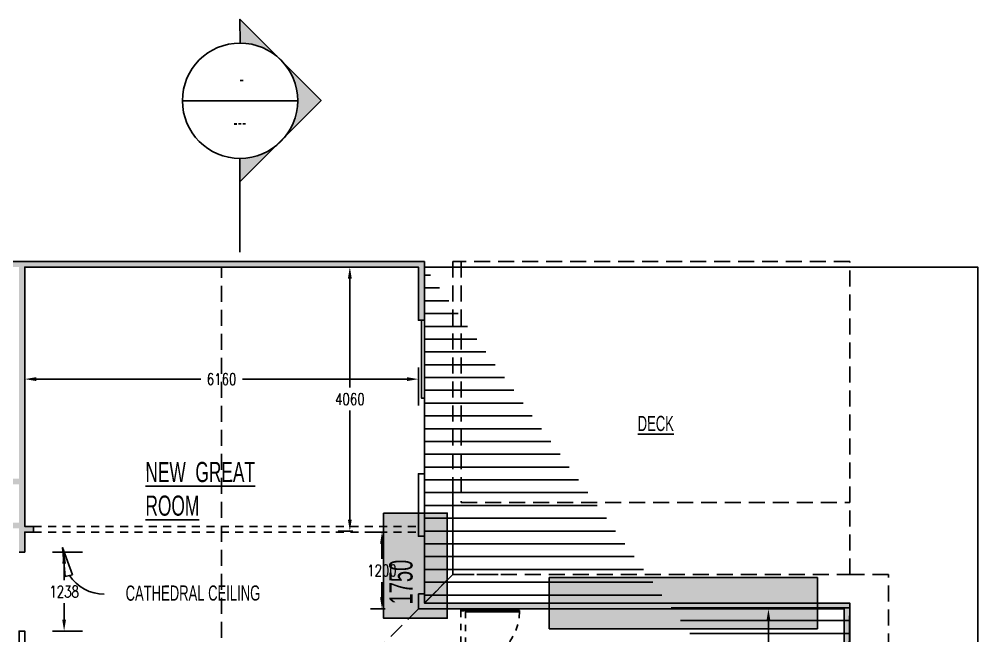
# Model space of a CAD drawing. Header units: inches. Extents: x 26998 to 46838, y -509 to 4343.
# Drawn here: x 38007.83 to 38022.82, y 949.21 to 958.85 of the extents above; entities that cross this region are included whole.
import ezdxf

# ---------------------------------------------------------------- set-up
doc = ezdxf.new("R2010")
doc.units = ezdxf.units.IN
doc.header["$LTSCALE"] = 0.5
doc.header["$MEASUREMENT"] = 0
for name, pattern in [('DASHED', [0.75, 0.5, -0.25]), ('HIDDEN', [0.375, 0.25, -0.125]), ('HIDDEN2', [0.1875, 0.125, -0.0625]), ('HIDDEN4', [0.09375, 0.0625, -0.03125])]:
    doc.linetypes.add(name, pattern=pattern)
doc.layers.get('Defpoints').update_dxf_attribs({"color": 140})
for name, color, linetype in [('A-MUROS', 1, 'Continuous'), ('A-TEXTOS', 2, 'Continuous'), ('NUEVO DIBUJO', 2, 'Continuous'), ('OP-PROY 1', 8, 'HIDDEN4'), ('OP-PROY 2', 1, 'HIDDEN4')]:
    doc.layers.add(name, color=color, linetype=linetype)
doc.styles.get("Standard").update_dxf_attribs({"font": 'romans.shx', "width": 0.75})
doc.dimstyles.get("Standard").update_dxf_attribs({"dimtxt": 0.18, "dimasz": 0.18, "dimexe": 0.18, "dimexo": 0.0625, "dimgap": 0.09, "dimtad": 0, "dimtih": 1, "dimtoh": 1, "dimdec": 4, "dimzin": 0, "dimdsep": 46, "dimtxsty": 'Standard', "dimcen": 0.09, "dimadec": 0, "dimazin": 0, "dimtfac": 1, "dimtdec": 4, "dimtofl": 0, "dimtmove": 0, "dimatfit": 3, "dimfxl": 1, "dimtolj": 1, "dimtzin": 0, "dimarcsym": 0})

# ---------------------------------------------------------------- blocks, each defined once
blk = doc.blocks.new('*D414')
at = {"layer": 'A-TEXTOS', "color": 0, "lineweight": -2, "transparency": 16777216}
for p, q in [((38007.921, 952.808), (38007.921, 953.402)), ((38014.076, 952.808), (38014.076, 953.402)), ((38008.101, 953.222), (38010.674, 953.222)), ((38013.896, 953.222), (38011.323, 953.222))]:
    blk.add_line(p, q, dxfattribs=at)
at = {"layer": 'A-TEXTOS', "color": 0, "transparency": 16777216}
for points in [[(38008.101, 953.252), (38008.101, 953.192), (38007.921, 953.222)], [(38013.896, 953.252), (38013.896, 953.192), (38014.076, 953.222)]]:
    blk.add_solid(points, dxfattribs=at)
at = {"layer": 'Defpoints', "color": 0, "transparency": 16777216}
for p in [(38014.076, 953.222), (38007.921, 952.746), (38014.076, 952.746)]:
    blk.add_point(p, dxfattribs=at)
at = {"layer": 'A-TEXTOS', "color": 0, "transparency": 16777216, "insert": (38010.998, 953.222), "char_height": 0.18, "attachment_point": 5}
blk.add_mtext('\\A1;6160', dxfattribs=at)
blk = doc.blocks.new('*D425')
at = {"layer": 'A-TEXTOS', "color": 0, "lineweight": -2, "transparency": 16777216}
for p, q in [((38013.163, 954.973), (38012.823, 954.973)), ((38013.003, 954.793), (38013.003, 953.089)), ((38013.003, 951.026), (38013.003, 952.729)), ((38013.052, 950.846), (38012.823, 950.846))]:
    blk.add_line(p, q, dxfattribs=at)
at = {"layer": 'A-TEXTOS', "color": 0, "transparency": 16777216}
for points in [[(38012.973, 954.793), (38013.033, 954.793), (38013.003, 954.973)], [(38012.973, 951.026), (38013.033, 951.026), (38013.003, 950.846)]]:
    blk.add_solid(points, dxfattribs=at)
at = {"layer": 'Defpoints', "color": 0, "transparency": 16777216}
for p in [(38013.003, 954.973), (38013.226, 954.973), (38013.114, 950.846)]:
    blk.add_point(p, dxfattribs=at)
at = {"layer": 'A-TEXTOS', "color": 0, "transparency": 16777216, "insert": (38013.003, 952.909), "char_height": 0.18, "attachment_point": 5}
blk.add_mtext('\\A1;4060', dxfattribs=at)
blk = doc.blocks.new('*D386')
at = {"layer": 'A-TEXTOS', "color": 0, "lineweight": -2, "transparency": 16777216}
for p, q in [((38008.823, 950.519), (38008.357, 950.519)), ((38008.537, 950.339), (38008.537, 950.08)), ((38008.537, 949.462), (38008.537, 949.72)), ((38008.823, 949.282), (38008.357, 949.282))]:
    blk.add_line(p, q, dxfattribs=at)
at = {"layer": 'A-TEXTOS', "color": 0, "transparency": 16777216}
for points in [[(38008.507, 950.339), (38008.567, 950.339), (38008.537, 950.519)], [(38008.507, 949.462), (38008.567, 949.462), (38008.537, 949.282)]]:
    blk.add_solid(points, dxfattribs=at)
at = {"layer": 'Defpoints', "color": 0, "transparency": 16777216}
for p in [(38008.537, 950.519), (38008.886, 950.519), (38008.886, 949.282)]:
    blk.add_point(p, dxfattribs=at)
at = {"layer": 'A-TEXTOS', "color": 0, "transparency": 16777216, "insert": (38008.537, 949.9), "char_height": 0.18, "attachment_point": 5}
blk.add_mtext('\\A1;1238', dxfattribs=at)
blk = doc.blocks.new('*D408')
at = {"layer": 'A-TEXTOS', "color": 0, "lineweight": -2, "transparency": 16777216}
for p, q in [((38019.607, 949.63), (38019.726, 949.63)), ((38019.546, 949.45), (38019.546, 946.552)), ((38019.546, 943.295), (38019.546, 946.192)), ((38019.607, 943.115), (38019.726, 943.115))]:
    blk.add_line(p, q, dxfattribs=at)
at = {"layer": 'A-TEXTOS', "color": 0, "transparency": 16777216}
for points in [[(38019.516, 949.45), (38019.576, 949.45), (38019.546, 949.63)], [(38019.516, 943.295), (38019.576, 943.295), (38019.546, 943.115)]]:
    blk.add_solid(points, dxfattribs=at)
at = {"layer": 'Defpoints', "color": 0, "transparency": 16777216}
for p in [(38019.545, 949.63), (38019.546, 949.63), (38019.545, 943.115)]:
    blk.add_point(p, dxfattribs=at)
at = {"layer": 'A-TEXTOS', "color": 0, "transparency": 16777216, "insert": (38019.546, 946.372), "char_height": 0.18, "attachment_point": 5}
blk.add_mtext('\\A1;6520', dxfattribs=at)
blk = doc.blocks.new('*D409')
at = {"layer": 'A-TEXTOS', "color": 0, "lineweight": -2, "transparency": 16777216}
for p, q in [((38013.467, 950.83), (38013.325, 950.83)), ((38013.505, 950.65), (38013.505, 950.41)), ((38013.505, 949.81), (38013.505, 950.05)), ((38013.556, 949.63), (38013.325, 949.63))]:
    blk.add_line(p, q, dxfattribs=at)
at = {"layer": 'A-TEXTOS', "color": 0, "transparency": 16777216}
for points in [[(38013.475, 950.65), (38013.535, 950.65), (38013.505, 950.83)], [(38013.475, 949.81), (38013.535, 949.81), (38013.505, 949.63)]]:
    blk.add_solid(points, dxfattribs=at)
at = {"layer": 'Defpoints', "color": 0, "transparency": 16777216}
for p in [(38013.505, 950.83), (38013.53, 950.83), (38013.619, 949.63)]:
    blk.add_point(p, dxfattribs=at)
at = {"layer": 'A-TEXTOS', "color": 0, "transparency": 16777216, "insert": (38013.505, 950.23), "char_height": 0.18, "attachment_point": 5}
blk.add_mtext('\\A1;1200', dxfattribs=at)
blk = doc.blocks.new('P-0')
for points in [[(-0.014, 1.259), (-0.047, 1.259), (-0.047, 0.1), (-0.014, 0.1)], [(-1.194, 0.01), (-1.188, 0.01), (-1.188, 0.09), (-1.194, 0.09)], [(-1.188, 0.1), (-1.174, 0.1), (-1.174, 0.062), (-1.161, 0.062), (-1.161, 0.016), (-1.161, 0), (-1.188, 0)], [(0, 0.1), (-0.014, 0.1), (-0.014, 0.062), (-0.026, 0.062), (-0.026, 0.016), (-0.026, 0), (0, 0)], [(0, 0.01), (0.006, 0.01), (0.006, 0.09), (0, 0.09)]]:
    blk.add_lwpolyline(points, close=True)
at = {"layer": 'OP-PROY 1', "linetype": 'HIDDEN4'}
blk.add_arc((-0.013, 0.1), 1.16, 91.6414, 179.9839, dxfattribs=at)
at = {"layer": 'OP-PROY 2', "linetype": 'HIDDEN2'}
for p, q in [((-0.047, 0.1), (-1.174, 0.1)), ((-0.026, 0), (-1.161, 0))]:
    blk.add_line(p, q, dxfattribs=at)

msp = doc.modelspace()

# ---------------------------------------------------------------- hatches: boundary and pattern name
at = {"layer": 'A-MUROS'}
h = msp.add_hatch(color=256, dxfattribs=at)
h.dxf.hatch_style = 1
h.paths.add_polyline_path([(38014.170823, 955.0618059), (38014.170823, 954.141713), (38014.0756513, 954.141713), (38014.0756513, 954.972929), (38007.9212652, 954.972929), (38007.9212652, 950.918615), (38008.0609053, 950.918615), (38008.0609053, 950.8295882), (38007.9212652, 950.8295882), (38007.9212652, 950.518744), (38007.8324932, 950.518744), (38007.8324932, 950.8868411), (38007.667479, 950.8868411), (38007.667479, 950.975718), (38007.8324932, 950.975718), (38007.8324932, 951.5783721), (38005.1169376, 951.5783721), (38005.1169376, 950.975718), (38005.0281657, 950.975718), (38005.0281657, 951.6673988), (38007.8324932, 951.6673988), (38007.8324932, 954.972929), (38001.9253437, 954.972929), (38001.9255536, 954.3256116), (38001.8365268, 954.3256116), (38001.8365268, 955.0618059)])
h = msp.add_hatch(color=256, dxfattribs=at)
h.dxf.hatch_style = 1
h.paths.add_polyline_path([(38014.0756513, 949.8652817), (38014.0756513, 949.6304249), (38020.7315248, 949.6304249), (38020.7250801, 948.5201385), (38020.8202517, 948.5201385), (38020.8202517, 949.7193018), (38014.170823, 949.7193018), (38014.170823, 949.8652817)])
at = {"layer": 'NUEVO DIBUJO'}
h = msp.add_hatch(color=3, dxfattribs=at)
h.dxf.hatch_style = 1
h.paths.add_polyline_path([(38011.2840483, 958.8496392), (38011.2903434, 958.4752262, -0.183582479), (38011.8877976, 958.2458189)])
h.paths.add_polyline_path([(38012.5530541, 957.5804842), (38011.9587466, 958.1748615, -0.1844551951), (38012.1880889, 957.5743385, -0.1639079338), (38012.0044622, 957.0292355)])
h.paths.add_polyline_path([(38011.8357576, 956.8597139, -0.1660457928), (38011.2840483, 956.6734508), (38011.2840483, 956.3053327)])
at = {"layer": 'NUEVO DIBUJO', "true_color": 0x636466}
h = msp.add_hatch(dxfattribs=at)
h.set_pattern_fill('_USER', color=251, scale=0.2, pattern_type=0)
h.set_pattern_definition([(0, (37761.7651, 686.6468), (0, 0.2), [])])
edge = h.paths.add_edge_path()
edge.add_line((38014.170823, 954.972929), (38022.8187074, 954.972929))
edge.add_line((38022.8187074, 954.972929), (38022.8187074, 943.0256594))
edge.add_line((38022.8187074, 943.0256594), (38020.7315248, 943.0256594))
edge.add_line((38020.7315248, 943.0256594), (38020.8202517, 949.7193018))
edge.add_line((38020.8202517, 949.7193018), (38020.3126194, 949.7193018))
edge.add_line((38020.3126194, 949.7193018), (38014.170823, 949.7193018))
edge.add_line((38014.170823, 949.7193018), (38014.170823, 954.972929))
edge.add_line((38014.170823, 954.972929), (38022.8187074, 954.972929))
edge.add_line((38022.8187074, 954.972929), (38022.8187074, 943.0256594))
h = msp.add_hatch(color=251, dxfattribs=at)
h.dxf.hatch_style = 1
h.paths.add_polyline_path([(38013.5299503, 951.1278428), (38014.5260307, 951.1278428), (38014.5260307, 949.4847448), (38013.5299503, 949.4847448)])
h = msp.add_hatch(color=251, dxfattribs=at)
h.dxf.hatch_style = 1
h.paths.add_polyline_path([(38016.1186203, 949.3197305), (38020.3126194, 949.3197305), (38020.3126194, 950.1191728), (38016.1186203, 950.1191728)])

# ---------------------------------------------------------------- linework, layer by layer
at = {"color": 3}
for p, q in [((38011.2903431, 958.4752473), (38011.2903431, 958.4752473)), ((38010.3863025, 957.5743385), (38012.1880889, 957.5743385)), ((38011.2840483, 956.6734298), (38011.2840483, 956.3053327)), ((38011.2840483, 956.6734298), (38011.2840483, 956.3053327)), ((38011.2840483, 956.6734298), (38011.2840483, 955.2088104))]:
    msp.add_line(p, q, dxfattribs=at)
at = {"color": 0}
for p, q in [((38014.170823, 951.7433863), (38014.170823, 954.141713)), ((38014.170823, 954.110089), (38014.170823, 954.141713)), ((38014.170823, 954.141713), (38014.170823, 951.7433863)), ((38014.170823, 951.7751602), (38014.170823, 951.7433863))]:
    msp.add_line(p, q, dxfattribs=at)
at = {"color": 2}
msp.add_line((38014.170823, 952.9235153), (38014.170823, 951.7433863), dxfattribs=at)
at = {"color": 3}
msp.add_lwpolyline([(38011.2903431, 958.4752473), (38011.2840483, 958.8496392), (38012.5530541, 957.5804842), (38011.2840483, 956.3053327), (38011.2840483, 956.6795961)], dxfattribs=at)
at = {"color": 2}
msp.add_lwpolyline([(38014.1232371, 954.141713), (38014.170823, 954.141713), (38014.170823, 952.9235153), (38014.1232371, 952.9235153)], close=True, dxfattribs=at)
at = {"color": 3}
msp.add_circle((38011.2871957, 957.5743385), 0.9008932, dxfattribs=at)
at = {"layer": 'A-MUROS', "linetype": 'HIDDEN'}
for p, q in [((38008.0609053, 950.918615), (38014.0756513, 950.918615)), ((38008.0609053, 950.8295882), (38014.0756513, 950.8295882))]:
    msp.add_line(p, q, dxfattribs=at)
at = {"layer": 'A-MUROS'}
for points in [[(38001.8365268, 955.0618059), (38014.170823, 955.0618059)], [(38014.170823, 955.0618059), (38014.170823, 954.141713), (38014.0756513, 954.141713), (38014.0756513, 954.972929), (38007.9212652, 954.972929), (38007.9212652, 950.918615), (38008.0609053, 950.918615), (38008.0609053, 950.8295882), (38007.9212652, 950.8295882), (38007.9212652, 950.518744), (38007.8324932, 950.518744)], [(38014.170823, 954.972929), (38022.8187074, 954.972929), (38022.8187074, 943.0256594), (38020.7315248, 943.0256594), (38020.8202517, 949.7193018), (38020.3126194, 949.7193018), (38014.170823, 949.7193018), (38014.170823, 954.972929), (38022.8187074, 954.972929), (38022.8187074, 943.0256594)], [(38014.0756513, 949.8652817), (38014.0756513, 949.6304249), (38020.7315248, 949.6304249), (38020.7250801, 948.5201385), (38020.8202517, 948.5201385), (38020.8202517, 949.7193018), (38014.170823, 949.7193018), (38014.170823, 949.8652817), (38014.0756513, 949.8652817)], [(38002.9278838, 945.9188788), (38002.8390519, 945.9188788), (38002.8390519, 948.6915974), (38003.3339447, 948.6915974), (38003.3339447, 948.8627565), (38003.4291164, 948.8627565), (38003.4291164, 948.6915974), (38007.8324932, 948.6915974), (38007.8324932, 949.2816619), (38007.9212652, 949.2816619), (38007.9212652, 948.5964257), (38002.9278838, 948.5964257), (38002.9278838, 945.9188788)]]:
    msp.add_lwpolyline(points, dxfattribs=at)
at = {"layer": 'NUEVO DIBUJO', "color": 2, "linetype": 'DASHED'}
for p, q in [((38010.9985332, 946.5533068), (38010.9984583, 954.972929)), ((38014.6150575, 950.1699809), (38010.9985332, 946.5533068)), ((38015.3191781, 950.1699809), (38014.6150575, 950.1699809)), ((38021.4229059, 950.1699809), (38020.8202517, 950.1699809)), ((38021.4229059, 946.3692582), (38021.4229059, 950.1699809))]:
    msp.add_line(p, q, dxfattribs=at)
at = {"layer": 'NUEVO DIBUJO', "color": 254}
for p, q in [((38014.6150575, 950.1699809), (38014.6150575, 951.5657825)), ((38014.170823, 949.7193018), (38014.6150575, 950.1699809))]:
    msp.add_line(p, q, dxfattribs=at)
at = {"layer": 'NUEVO DIBUJO', "color": 0}
for p, q in [((38008.5113297, 950.5885865), (38008.5557531, 950.1382071)), ((38008.5113297, 950.5885865), (38008.5557531, 950.1382071)), ((38008.5557531, 950.1382071), (38008.6699592, 950.1635362)), ((38008.5557531, 950.1382071), (38008.6699592, 950.1635362))]:
    msp.add_line(p, q, dxfattribs=at)
at = {"layer": 'NUEVO DIBUJO', "color": 2}
for points in [[(38014.170823, 954.972929), (38022.8187074, 954.972929), (38022.8187074, 943.0256594), (38020.8202517, 943.0256594)], [(38008.6699592, 950.1635362), (38008.5557531, 950.1382071), (38008.5113297, 950.5885865), (38008.6699592, 950.1635362)]]:
    msp.add_lwpolyline(points, dxfattribs=at)
at = {"layer": 'NUEVO DIBUJO', "color": 2, "linetype": 'DASHED'}
for points in [[(38020.8202517, 955.0618059), (38014.6150575, 955.0618059), (38014.6150575, 950.1699809), (38020.8202517, 950.1699809)], [(38014.7418531, 951.292857), (38020.8202517, 951.292857), (38020.8202517, 955.0618059), (38014.7418531, 955.0618059)], [(38014.7418531, 951.292857), (38020.8202517, 951.292857), (38020.8202517, 955.0618059), (38014.7418531, 955.0618059)]]:
    msp.add_lwpolyline(points, close=True, dxfattribs=at)
at = {"layer": 'NUEVO DIBUJO', "color": 1}
msp.add_lwpolyline([(38014.0756513, 950.8295882), (38014.0756513, 950.7661904), (38014.170823, 950.7661904), (38014.170823, 951.7433863), (38014.0756513, 951.7433863)], close=True, dxfattribs=at)
at = {"layer": 'NUEVO DIBUJO', "color": 1, "lineweight": 30}
for points in [[(38013.5299503, 951.1278428), (38014.5260307, 951.1278428), (38014.5260307, 949.4847448), (38013.5299503, 949.4847448)], [(38016.1186203, 949.3197305), (38020.3126194, 949.3197305), (38020.3126194, 950.1191728), (38016.1186203, 950.1191728)]]:
    msp.add_lwpolyline(points, close=True, dxfattribs=at)
at = {"layer": 'NUEVO DIBUJO', "color": 2}
msp.add_arc((38009.1662131, 950.5125675), 0.6535821, 213.41835299, 269.88067362, dxfattribs=at)

# ---------------------------------------------------------------- block references
at = {"xscale": -0.7315987342206418, "yscale": 0.7315987342206418, "zscale": 0.7315987342206418, "rotation": 270}
msp.add_blockref('P-0', (38014.7355583, 949.617457), dxfattribs=at)

# ---------------------------------------------------------------- texts
at = {"layer": 'NUEVO DIBUJO', "color": 3, "linetype": 'ByBlock', "char_height": 0.237109014, "attachment_point": 1, "rotation": 0.05406191}
for s, insert in [('{\\fArial Narrow|b0|i0|c0|p34;-}', (38011.2770013, 958.034813)), ('{\\fArial Narrow|b0|i0|c0|p34;---}', (38011.1828629, 957.3566395))]:
    msp.add_mtext_dynamic_manual_height_columns(s, width=2.849665571, gutter_width=1.1855451, heights=[0], dxfattribs=dict(at, insert=insert))
at = {"layer": 'NUEVO DIBUJO', "linetype": 'ByBlock', "attachment_point": 1}
for s, width, gutter_width, insert, char_height, rotation in [('\\pxql;{\\fArial Narrow|b0|i0|c0|p34;\\LDECK}', 3.528696202, 1.1855451, (38017.5021592, 952.6475199), 0.237109014, 0.05406191), ('{\\fArial Narrow|b0|i0|c0|p34;\\LNEW  GREAT \\PROOM}', 2.497838432, 1.574475, (38009.8075964, 951.9263429), 0.314894996, 0.05406191), ('{\\fArial Narrow|b0|i0|c0|p34;1750}', 4.394441631, 1.8282176, (38013.618547, 949.6994997), 0.36564351, 90.05406191), ('{\\fArial Narrow|b0|i0|c0|p34;CATHEDRAL CEILING}', 2.849665571, 1.1855451, (38009.4983068, 949.994984), 0.237109014, 0.05406191)]:
    msp.add_mtext_dynamic_manual_height_columns(s, width=width, gutter_width=gutter_width, heights=[0], dxfattribs=dict(at, insert=insert, char_height=char_height, rotation=rotation))

# ---------------------------------------------------------------- dimensions: what is measured, and where the dimension line sits
at = {"layer": 'A-TEXTOS'}
for base, p1, p2, text, picture, middle in [((38013.0032837, 954.972929), (38013.1144172, 950.8460562), (38013.2255508, 954.972929), '4060', '*D425', (38013.0032837, 952.9094926)), ((38013.504771, 950.8295882), (38013.6189021, 949.6304249), (38013.5299503, 950.8295882), '1200', '*D409', (38013.504771, 950.2300066)), ((38008.537395, 950.518744), (38008.8856317, 949.2816619), (38008.8856317, 950.518744), '1238', '*D386', (38008.537395, 949.9002029)), ((38019.5456194, 949.6304249), (38019.5449511, 943.1145363), (38019.5449511, 949.6304249), '6520', '*D408', (38019.5456194, 946.3724806))]:
    dim = msp.add_linear_dim(base=base, p1=p1, p2=p2, angle=90, text=text, dimstyle='Standard', dxfattribs=at)
    dim.commit()
    dim.dimension.update_dxf_attribs({"geometry": picture, "text_midpoint": middle})
dim = msp.add_linear_dim(base=(38014.0756513, 953.2221613), p1=(38007.9212652, 952.7458365), p2=(38014.0756513, 952.7458365), text='6160', dimstyle='Standard', dxfattribs=at)
dim.commit()
dim.dimension.update_dxf_attribs({"geometry": '*D414', "text_midpoint": (38010.9984583, 953.2221613)})

doc.saveas('drawing.dxf')
